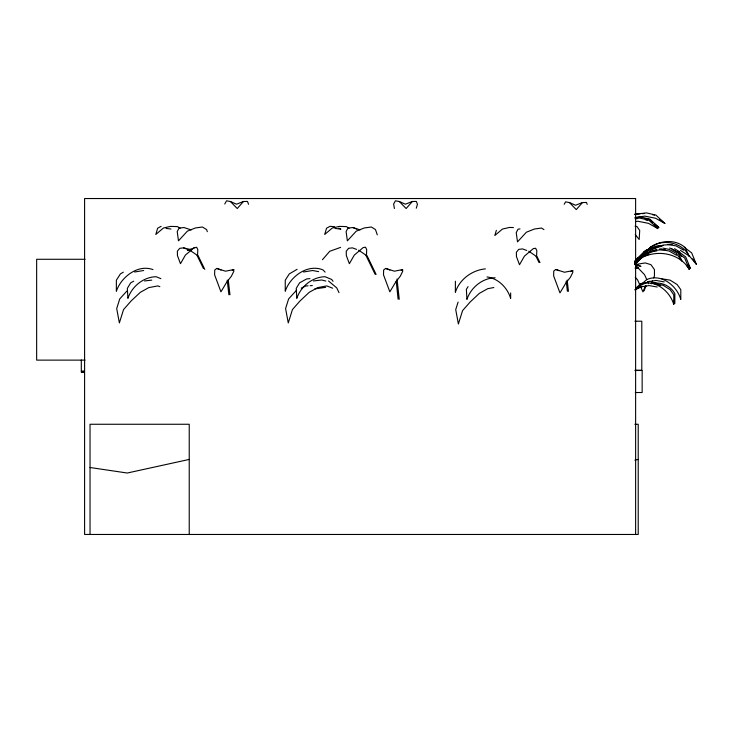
<?xml version="1.0" encoding="UTF-8"?>
<svg xmlns="http://www.w3.org/2000/svg" width="733" height="733" viewBox="0 0 733 733"><rect width="100%" height="100%" fill="white"/><g stroke="black" fill="none" stroke-linecap="round" stroke-linejoin="round"><path stroke-width="1.1" d="M455.395 281.243L455.376 292.293C459.472 279.355 472.079 270.129 485.393 268.874M510.663 292.962L510.644 298.358C507.364 287.657 498.348 278.513 487.042 276.937M496.36 230.318L494.83 235.504L502.453 229.062L509.49 227.45L513.448 227.56M416.271 208.227L417.444 204.287L416.353 201.419L412.358 201.493L405.422 204.195L399.293 201.502L395.417 200.815L393.63 204.021L394.409 208.52M458.098 302.078L455.715 309.601L458.382 323.986L462.55 310.645L470.192 301.969L479.336 293.374L487.747 288.683L493.85 287.528M645.397 285.98L642.96 291.871L640.706 286.85M644.023 290.827L646.057 285.916M651.188 283.808L652.407 280.858M653.625 277.917L654.441 275.947L654.459 269.597L650.895 264.65L645.251 262.927L636.079 264.43M224.738 204.021L226.534 200.815L230.4 201.502L236.53 204.195L243.466 201.493L247.461 201.419L248.551 204.287M564.208 204.269L565.546 201.868L569.422 202.555L575.552 205.249L582.478 202.546L586.482 202.464L587.206 204.379M468.048 286.64L466.371 289.398L466.93 299.421C470.879 287.51 482.424 278.036 495.132 277.77M322.447 259.711L329.722 251.291L340.625 247.378M243.466 201.493L237.254 208.538L230.4 201.502M412.358 201.493L406.146 208.538L399.293 201.502M582.478 202.546L576.275 209.592L569.422 202.555M126.928 291.019L119.754 298.881L116.694 308.547L119.369 322.932L123.538 309.592L131.17 300.915L140.324 292.33L148.726 287.629L157.879 285.907L159.84 286.676M296.535 290.241L288.646 298.881L285.586 308.547L288.261 322.932L292.43 309.592L300.063 300.915L309.216 292.33L317.618 287.629L326.771 285.907L332.654 288.206M635.053 262.102L641.164 255.524L651.307 251.282L656.814 250.943M634.851 261.214L638.177 257.943L635.09 261.214M634.796 261.452L636.876 258.996M635.374 262.872L644.124 253.875L634.842 263.688M634.778 264.311L639.927 259.445L635.09 264.311M635.493 288.545L640.615 283.726L643.913 282.801M634.705 262.79L638.214 259.894M635.392 262.396L644.151 255.157L656.246 250.182L665.161 249.586M194.309 247.562L185.412 255.075L180.474 263.697L177.45 255.579L177.359 251.227L179.722 248.313L183.562 247.873L190.983 249.66L187.391 250.2L196.618 247.223L197.791 249.55L197.562 255.515L189.765 250.173M635.401 289.15L640.294 285.687L634.961 289.847M216.812 268.425L214.742 269.982L214.613 274.829L220.954 291.835L226.955 281.802L231.381 276.231L233.8 271.338L233.735 269.579L225.471 271.192L216.812 268.425L221.045 270.065M385.705 268.425L383.634 269.982L383.506 274.829L389.846 291.835L395.847 281.802L400.273 276.231L402.692 271.338L402.628 269.579L394.363 271.192L385.705 268.425L389.929 270.065M555.834 269.469L553.763 271.036L553.635 275.883L559.966 292.888L565.977 282.846L570.402 277.276L572.821 272.392L572.757 270.633L564.483 272.245L555.834 269.469L559.004 270.706M123.327 272.181L120.386 273.913L116.373 280.198L116.355 291.239C121.046 277.138 137.777 264.008 152.968 269.588M297.112 269.304L289.278 273.913L285.265 280.198L285.247 291.239C290.048 276.707 307.475 263.55 322.96 269.881L325.131 272.126M133.708 281.179L130.694 282.837L127.35 288.344L127.908 298.377C131.867 286.466 143.411 276.982 156.111 276.717L160.875 278.668M161.113 226.332L157.641 228.229L155.808 234.459L163.441 228.009L170.468 226.405L177.395 226.589L180.181 228.174M649.337 281.225L640.074 285.687L646.561 279.658C660.946 273.015 676.907 285.595 680.774 299.412L680.81 289.7L677.127 284.532L670.099 280.143L661.908 278.824M636.189 288.765L640.303 286.786M635.117 289.819L642.328 286.346M643.858 251.95L652.214 248.111L655.467 247.836M301.245 288.087L305.954 285.943L308.08 285.815M232.251 270.23L233.735 269.579M401.143 270.23L402.628 269.579M570.521 271.595L572.757 270.633M649.566 248.78L646.479 250.09L636.995 258.996L644.921 250.906L653.277 247.067L660.873 246.425M645.416 251.144L654.661 247.213L657.776 246.893M642.227 254.47L646.286 252.775M652.278 251.208L656.31 249.55M645.443 255.735L648.595 254.534M641.219 257.989C657.272 249.211 679.674 253.068 689.341 269.405L684.659 257.989L678.062 253.068M639.552 284.78C653.937 278.137 669.898 290.717 673.764 304.534L673.801 294.822L670.118 289.654L663.09 285.265L654.899 283.946M84.368 371.759L81.299 372.474L84.368 372.474M189.233 459.426L127.267 473.023L90.04 467.507M634.879 460.159L638.223 459.426M134.661 272.007L143.705 270.504M303.554 272.007L312.597 270.504L318.635 271.641M647.541 281.848L656.017 280.437L664.235 281.893M640.532 286.969L649.007 285.558L657.226 287.015M635.227 267.664L638.287 267.16M635.181 268.544L638.241 268.049M635.044 217.646L644.829 216.116L655.531 218.232L664.849 223.464L655.87 215.081L646.524 212.909L634.842 214.238M635.648 221.577L637.82 221.238L648.522 223.354L657.84 228.586L648.861 220.202L639.515 218.031L635.264 218.516M314.878 288.884L325.635 287.363M653.863 283.176C662.146 282.141 670.942 286.255 674.864 293.768L674.827 303.48L673.471 300.631M360.077 229.896L352.83 227.532L347.909 228.119L346.104 231.601L347.369 240.836L356.238 231.17L364.255 227.972L371.338 227.001L375.479 229.576L377.303 234.872M520.009 228.934L518.039 229.172L516.234 232.654L517.498 241.881L526.358 232.224L534.384 229.026L541.467 228.055L543.95 229.594M144.557 280.959L151.786 280.116M313.449 280.959L321.705 279.997L325.837 281.06M635.273 217.582L640.578 216.986L649.924 219.149L658.903 227.532L654.624 224.032M309.949 278.613L306.605 278.961L299.586 282.837L296.242 288.344L296.801 298.377C300.759 286.466 312.304 276.982 325.003 276.717L331.673 279.447L333.029 281.27M655.723 246.16L663.008 245.427M659.856 246.682L661.945 246.471M634.641 214.302L640.046 213.844M642.209 213.66L644.371 213.477M636.262 217.738L638.434 217.554M635.199 218.782L637.362 218.599M81.299 360.004L81.299 371.365L84.368 371.136M672.17 244.474L663.255 245.06L651.161 250.035L639.781 259.445L648.174 250.402L658.316 246.16L661.615 245.958M659.544 248.982L661.771 248.835M310.206 285.696L312.322 285.568M85.074 259.28L36.65 259.28L36.65 360.123L85.074 360.123M634.934 321.21L641.796 321.21L641.796 370.257L634.934 370.257M635.291 370.486L642.154 370.486L642.154 392.522L635.291 392.522M81.299 371.365L84.368 371.365M634.805 424.26L638.223 424.26L638.223 534.467L84.597 534.467L84.597 198.533L635.621 198.533L635.621 534.467M334.569 226.689L330.006 226.332L326.533 228.229L324.701 234.459L332.333 228.009L339.361 226.405L346.288 226.589L349.073 228.174M334.963 228.412L340.882 229.136L338.811 228.192M166.07 228.412L171.009 229.017M652.544 214.751L654.587 215.062M644.554 218.498L646.598 218.819M645.535 219.863L647.578 220.184M651.225 282.049L655.11 282.7L660.653 285.604M667.754 244.428L676.138 245.903L683.541 250.145M660.745 249.55L669.128 251.025L676.532 255.258M662.889 248.102L669.046 249.376L676.183 253.215L682.194 261.443L677.961 252.5L671.703 248.652L669.522 248.084M635.053 226.14L637.032 226.607L639.707 230.455L639.194 239.508L635.218 234.587M191.185 229.896L183.937 227.532L179.017 228.119L177.212 231.601L178.476 240.836L187.346 231.17L195.363 227.972L202.445 227.001L206.587 229.576L207.32 231.692M635.474 264.476L640.917 266.436L634.805 263.541M526.715 250.457L522.574 248.918L518.744 249.357L516.371 252.28L516.463 256.632L519.495 264.741L524.434 256.129L533.322 248.606L535.64 248.267L536.813 250.604L536.583 256.568L528.786 251.217M356.586 249.403L352.454 247.873L348.615 248.313L346.251 251.227L346.333 255.579L349.366 263.697L354.305 255.075L363.202 247.562L365.51 247.223L366.683 249.55L366.454 255.515L358.657 250.173M183.562 247.873L186.658 249.018M352.83 227.532L356.843 229.099M328.503 280.968L336.759 287.913L339.031 292.669M671.895 249.284L677.246 252.161M674.552 248.698L679.033 251.456L681.378 256.422M680.453 250.466L689.551 256.156L696.35 264.283L691.668 252.867L684.246 247.333M678.3 251.401L685.721 256.935L690.404 268.351L687.939 264.714M659.718 219.259L664.849 223.464M648.641 219.13L652.92 222.63M654.413 225.782L657.84 228.586M635.172 264.906L644.554 274.701L646.818 279.722M635.227 277.312L637.545 279.823L639.799 284.844M692.648 258.822L696.35 264.283M686.876 265.767L689.341 269.405M539.955 262.524L537.051 256.568L536.107 256.568L539.012 262.524M376.102 274.362L366.931 255.515L365.987 255.515L375.159 274.362M204.8 269.405L198.038 255.515L197.095 255.515L203.371 268.415M647.715 281.729L648.623 283.744M567.168 280.061L568.46 291.322M566.224 281.179L567.388 291.322M397.039 279.007L399.247 299.266M396.232 281.261L398.111 299.266M228.275 280.134L229.96 294.776M227.212 280.134L228.888 294.776M189.233 534.467L189.233 424.26L90.04 424.26L90.04 534.467M650.867 246.829L644.005 253.875C653.378 241.395 672.473 236.878 684.979 247.378L689.203 256.321C682.661 242.357 663.283 238.509 650.867 246.829"/></g></svg>
